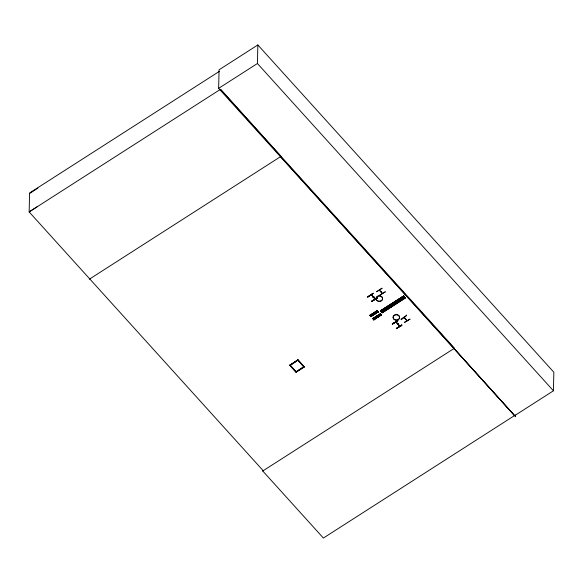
<?xml version="1.0" encoding="UTF-8"?>
<svg xmlns="http://www.w3.org/2000/svg" width="583" height="583" viewBox="0 0 583 583"><rect width="100%" height="100%" fill="white"/><g stroke="black" fill="none" stroke-linecap="round" stroke-linejoin="round"><path stroke-width="0.87" d="M218.647 88.354L219.07 69.8L257.846 44.949L553.85 372.238L553.427 390.799L514.651 415.65L218.647 88.354L257.424 63.503L257.846 44.949M289.766 365.235L297.993 359.813L304.297 366.947L296.077 372.216L289.766 365.235L297.993 359.813M290.166 365.286L297.935 360.156L303.896 366.896L296.128 371.874L290.166 365.286L297.935 360.156M296.077 372.216L289.766 365.082M296.128 371.874L290.174 365.133M367.64 296.9C384.838 285.83 356.322 304.807 373.113 293.227M371.502 294.721L375.372 298.846M371.663 301.2C388.934 290.669 359.835 308.815 377.318 297.877L371.67 301.353L377.318 298.037M373.849 312.823L374.898 313.916M375.27 311.905L376.319 313.005M376.02 311.424L377.077 312.524M376.523 311.103L377.58 312.204M376.778 316.066L377.835 317.167M377.369 310.783L369.782 315.367L370.132 315.76L377.493 310.841L369.87 315.425M378.207 315.155L379.256 316.256M378.957 314.674L380.007 315.767M379.46 314.346L380.517 315.447M372.996 318.879L380.502 314.252L380.138 313.851L372.807 318.668M373.892 319.929L381.267 314.966L380.218 313.8L372.712 318.602M392.425 324.316C391.594 323.754 397.453 321.998 397.897 320.781M396.127 321.947L399.996 326.072M396.455 328.768C395.624 328.207 401.483 326.451 401.927 325.241M397.737 320.453C398.568 321.014 392.709 322.778 392.264 323.988M396.294 328.448L401.767 324.913L396.28 328.579M406.664 315.483C395.427 322.21 403.764 319.331 406.664 315.017M514.651 415.65L280.561 156.659M515.598 415.023L515.561 416.772L454.055 348.488M29.565 193.527L37.844 188.149M37.429 206.55L29.15 211.928L263.239 470.758L262.787 471.049M219.31 71.403L29.58 192.98L29.15 211.928L220.41 89.367L454.507 348.204L262.751 470.998L323.39 538.051L514.651 415.49M89.301 279.221L281.013 156.368L220.571 89.265M367.793 296.929L373.288 293.424M380.808 291.485L380.983 291.682M381.158 291.872L381.333 292.068M385.195 291.748L379.708 295.253L385.348 291.908M377.551 311.001L377.208 310.608L369.775 315.352M377.493 310.841L369.986 315.592L377.5 310.892M370.548 316.066L370.292 315.673M378.134 311.606L370.62 316.307L378.331 311.781L370.956 316.678M380.495 310.979L391.499 303.765L393.314 305.791L382.171 312.925L380.378 310.914L391.506 303.779L380.495 310.928M392.527 303.109L403.662 295.975L405.476 298L394.334 305.128L392.527 303.109L392.774 303.386L403.669 295.989M380.378 310.914L391.623 303.845M403.684 296.011L392.534 303.124L403.786 296.004L404.208 296.587L392.964 303.473M380.816 311.344L391.805 304.107L380.699 311.278L392.053 304.384L391.805 304.107M404.099 296.346L392.84 303.459L403.968 296.31L404.216 296.587M381.632 312.32L392.767 305.193L393.204 305.616L382.076 312.75L381.625 312.306L393.197 305.543L382.062 312.677M405.061 297.483L393.795 304.53L405.047 297.41L405.367 297.826L394.232 304.96L393.911 304.596M381.756 312.386L392.891 305.208M381.836 312.546L392.986 305.441M405.229 297.724L394.217 304.931M380.502 314.252L372.712 318.609L373.849 319.783M373.484 319.316L373.229 318.916M373.55 319.542L373.922 319.95L373.557 319.55L380.998 314.813L381.348 315.192M373.623 319.586L381.114 314.944M373.688 319.703L381.063 314.805M373.761 319.776L381.267 314.966M296.135 371.721L303.896 366.743M296.077 372.056L304.297 366.794M392.25 324.119L397.744 320.614M392.417 324.155L397.912 320.65M405.433 318.712L405.608 318.908M405.783 319.098L405.957 319.295M409.973 319.134L404.325 322.479L409.987 319.163M396.447 328.615L401.942 325.103M380.422 314.091L372.792 318.624M370.701 316.314L378.258 311.788M257.424 63.503L553.427 390.799M402.649 296.732L404.223 298.474M401.891 297.213L403.472 298.962M400.761 297.942L402.343 299.684M399.763 298.583L401.337 300.325M398.634 299.305L400.208 301.054M393.787 302.409L395.361 304.158M379.577 290.13L382.557 293.424M404.201 317.356L407.182 320.65M379.351 290.276L382.331 293.57M403.975 317.502L406.956 320.796M390.486 304.523L392.067 306.272M389.735 305.011L391.31 306.753M388.606 305.732L390.18 307.474M387.6 306.374L389.182 308.123M386.471 307.103L388.052 308.844M373.849 296.66L372.741 296.871L373.047 297.213L373.9 296.66L373.594 296.324L372.785 296.878L373.054 297.17M398.473 323.886L397.409 324.104L397.672 324.396M381.625 310.207L383.199 311.949M377.281 310.557L378.396 311.941M370.613 314.893L371.663 316.052M373.55 318.136L374.599 319.302M297.986 359.973L304.297 366.947M297.935 360.309L303.896 366.896M370.985 316.707L369.943 315.541M371.276 294.707L375.139 299.137L371.276 294.707M374.599 312.277L375.649 313.501L374.599 312.277M377.536 315.52L378.586 316.744L377.536 315.52M378.331 311.716L370.817 316.518L378.331 311.716M395.901 321.933L399.763 326.363L395.901 321.933M374.395 312.969C374.687 314.266 375.663 312.226 374.395 312.969M377.332 316.219C377.638 317.524 378.571 315.454 377.332 316.219M382.047 288.257L376.552 291.762L382.033 288.25M398.218 323.55L397.358 324.097L397.672 324.44L398.524 323.886L398.218 323.55M377.369 300.784A3.236 2.733 1.3 0 0 382.55 299.006A3.236 2.733 1.3 0 0 378.105 296.026A3.236 2.733 1.3 0 0 377.376 300.711A3.236 2.733 1.3 0 0 382.557 298.941A3.236 2.733 1.3 0 0 378.105 296.098A3.236 2.733 1.3 0 0 377.369 300.784M394.37 319.579A3.236 2.733 1.3 0 0 399.552 317.808A3.236 2.733 1.3 0 0 395.106 314.9A3.236 2.733 1.3 0 0 394.37 319.579M394.37 319.513A3.236 2.733 1.3 0 0 399.552 317.735A3.236 2.733 1.3 0 0 395.106 314.827A3.236 2.733 1.3 0 0 394.37 319.513"/></g></svg>
